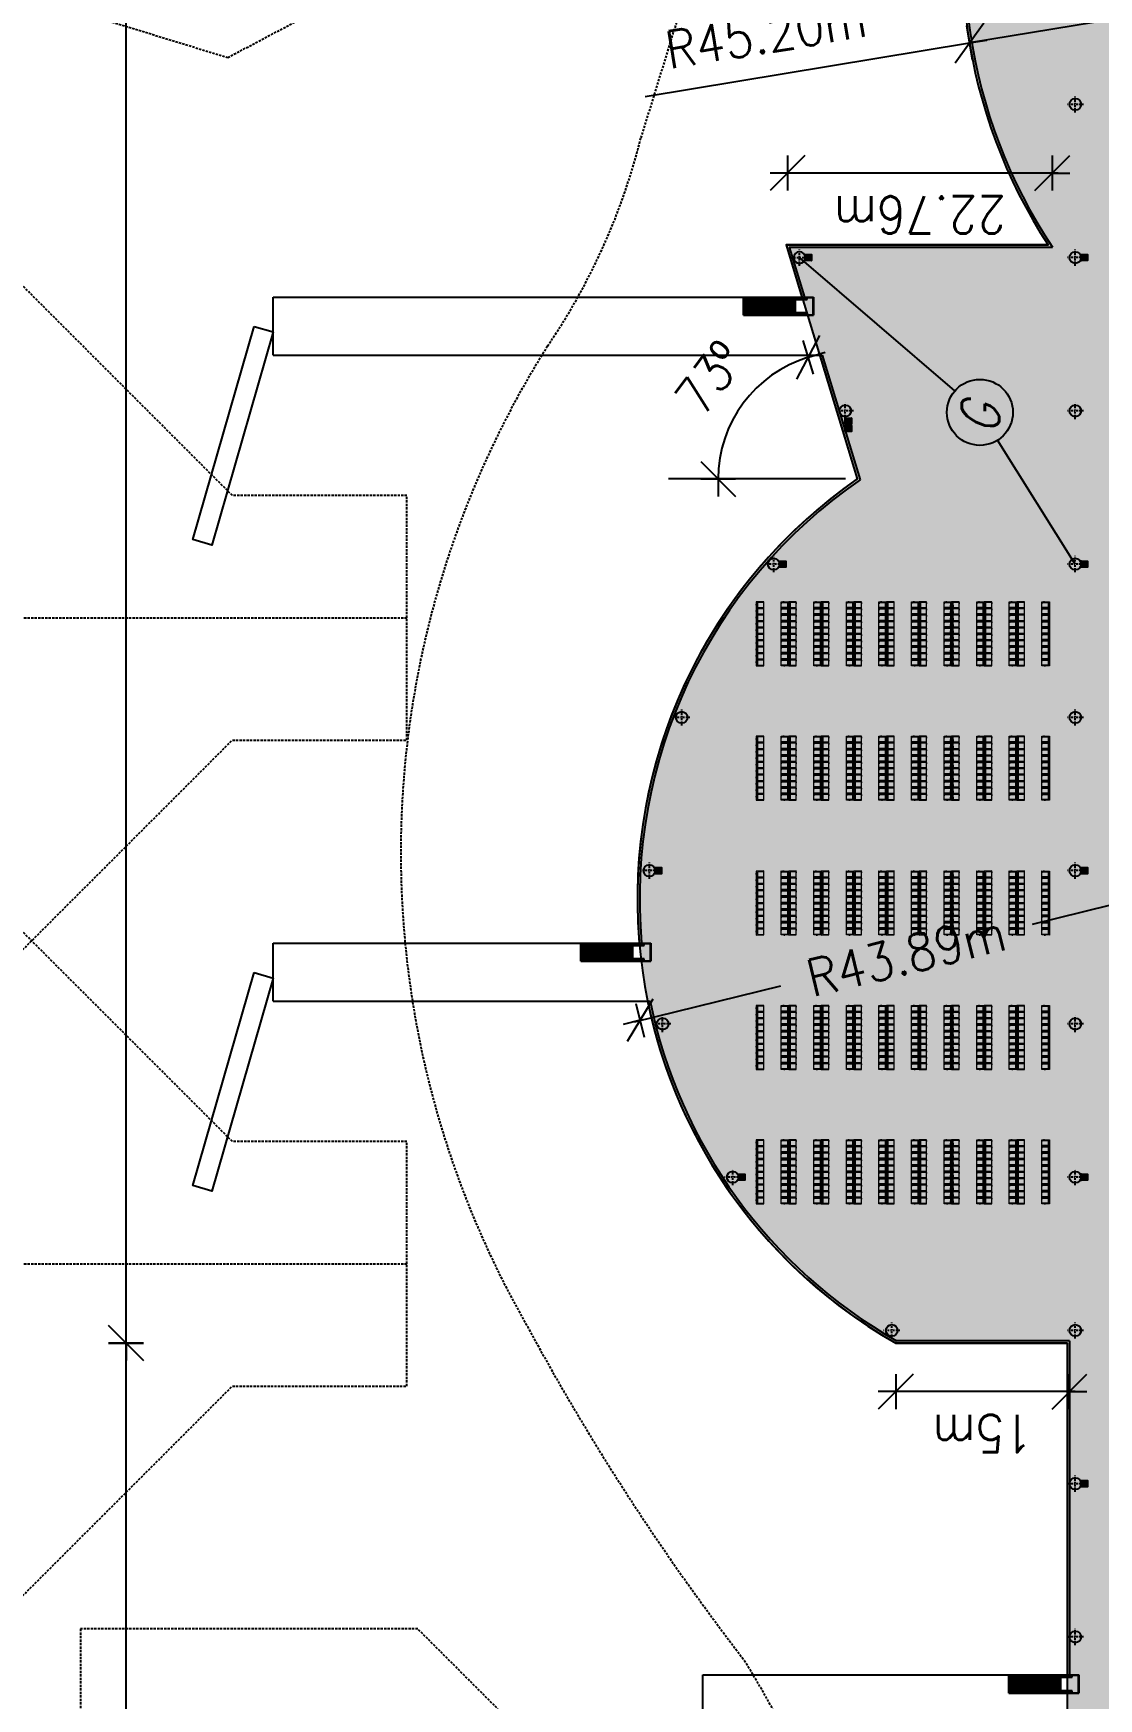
# Model space of a CAD drawing. Header units: millimetres. Extents: x -1 to 12300, y -1929 to 2470.
# Drawn here: x 7111.3 to 7202.9, y -755.2 to -612.1 of the extents above; entities that cross this region are included whole.
import ezdxf

# ---------------------------------------------------------------- set-up
doc = ezdxf.new("R2010")
doc.units = ezdxf.units.MM
for name, pattern in [('DASHDOTBERNUZ', [0.8, 0.4, -0.2, 0, -0.2]), ('DGN Style 1', [0.6, 0, -0.6]), ('HIDDENBERNUZ', [0.3, 0.2, -0.1])]:
    doc.linetypes.add(name, pattern=pattern)
doc.layers.get('0').update_dxf_attribs({"color": 250})
for name, color, linetype in [('01C', 250, 'Continuous'), ('01cotes', 200, 'Continuous'), ('01TXTINCENDIext', 7, 'Continuous'), ('01TXTINCENDIman', 7, 'Continuous'), ('01TXTmaterial', 31, 'Continuous'), ('05CPIL', 250, 'Continuous'), ('0fingers', 250, 'Continuous'), ('0parquing', 250, 'HIDDENBERNUZ'), ('0serveis', 6, 'HIDDENBERNUZ'), ('0Terminal', 250, 'Continuous'), ('espais terminal', 9, 'Continuous')]:
    doc.layers.add(name, color=color, linetype=linetype)
doc.layers.add('TR-AUX-OFICINES', color=9, linetype='Continuous', plot=False)
doc.styles.add('_FERROS', font='romans.shx', dxfattribs={"width": 0.9})
doc.styles.add('_PEGATINES', font='romans.shx', dxfattribs={"width": 0.9, "oblique": 20})
doc.dimstyles.new('_100PS1500', dxfattribs={"dimtxt": 3.2, "dimasz": 3, "dimexe": 0.18, "dimexo": 0.0625, "dimgap": 2, "dimtad": 1, "dimrnd": 0.01, "dimzin": 12, "dimdsep": 46, "dimtxsty": '_FERROS', "dimblk": 'OBLIQUE', "dimcen": 0.09, "dimdle": 0.5, "dimse1": 1, "dimse2": 1, "dimclrt": 7, "dimadec": 0, "dimazin": 0, "dimtfac": 1, "dimtix": 1, "dimtmove": 2, "dimatfit": 3, "dimldrblk": 'OBLIQUE', "dimfxl": 1, "dimtvp": 0.882353, "dimtolj": 1, "dimtzin": 0, "dimarcsym": 0})
pattern_1 = [(360, (37.508332, -17.139966), (2e-18, 0.01), [])]

# ---------------------------------------------------------------- blocks, each defined once
blk = doc.blocks.new('_PIL0')
at = {"color": 3, "linetype": 'DASHDOTBERNUZ', "ltscale": 0.4}
for p, q in [((0.7, 0), (-0.7, 0)), ((0, -0.7), (0, 0.7))]:
    blk.add_line(p, q, dxfattribs=at)
blk.add_circle((0, 0), 0.5)
blk = doc.blocks.new('_Oblique')
for p, q in [((0, -0.5), (0, 0.5)), ((0, 0), (0.5, 0))]:
    blk.add_line(p, q)
at = {"layer": '01C', "color": 7, "linetype": 'ByBlock', "lineweight": -2}
blk.add_line((-0.5, -0.5), (0.5, 0.5), dxfattribs=at)
blk = doc.blocks.new('*D74')
at = {"layer": '01cotes', "color": 0, "lineweight": -2, "transparency": 16777216}
blk.add_line((7119.31, -1162.23), (7119.31, -724.11), dxfattribs=at)
at = {"layer": 'DEFPOINTS', "color": 0, "transparency": 16777216}
for p in [(7119.31, -724.61), (7119.31, -724.61), (7119.31, -1161.73)]:
    blk.add_point(p, dxfattribs=at)
at = {"layer": '01cotes', "color": 0, "lineweight": -2, "transparency": 16777216, "xscale": 3, "yscale": 3, "zscale": 3}
for p, rotation in [((7119.31, -724.61), 90), ((7119.31, -1161.73), 270)]:
    blk.add_blockref('_Oblique', p, dxfattribs=dict(at, rotation=rotation))
at = {"layer": '01cotes', "color": 7, "transparency": 16777216, "insert": (7115.71, -943.17), "char_height": 3.2, "attachment_point": 5, "rotation": 90, "style": '_FERROS'}
blk.add_mtext('\\A1;437.12m', dxfattribs=at)
blk = doc.blocks.new('*D75')
at = {"layer": '01cotes', "color": 0, "lineweight": -2, "transparency": 16777216}
blk.add_line((7119.31, -725.11), (7119.31, -451.27), dxfattribs=at)
at = {"layer": 'DEFPOINTS', "color": 0, "transparency": 16777216}
for p in [(7119.31, -451.77), (7119.31, -451.77), (7119.31, -724.61)]:
    blk.add_point(p, dxfattribs=at)
at = {"layer": '01cotes', "color": 0, "lineweight": -2, "transparency": 16777216, "xscale": 3, "yscale": 3, "zscale": 3}
for p, rotation in [((7119.31, -451.77), 90), ((7119.31, -724.61), 270)]:
    blk.add_blockref('_Oblique', p, dxfattribs=dict(at, rotation=rotation))
at = {"layer": '01cotes', "color": 7, "transparency": 16777216, "insert": (7115.71, -588.19), "char_height": 3.2, "attachment_point": 5, "rotation": 90, "style": '_FERROS'}
blk.add_mtext('\\A1;272.84m', dxfattribs=at)
blk = doc.blocks.new('A$C47A048D5')
at = {"layer": '01C', "linetype": 'Continuous'}
h = blk.add_hatch(dxfattribs=at)
h.set_pattern_fill('USER', color=256, scale=0.01, pattern_type=0)
h.set_pattern_definition(pattern_1)
h.paths.add_polyline_path([(6.02, 1.37), (6.02, 1.44), (0.57, 1.44), (0.57, 1.37)])
h = blk.add_hatch(dxfattribs=at)
h.set_pattern_fill('USER', color=256, scale=0.01, pattern_type=0)
h.set_pattern_definition(pattern_1)
h.paths.add_polyline_path([(6.02, 0.12), (6.02, 0.2), (0.57, 0.2), (0.57, 0.12)])
for p, q in [((6.02, 1.56), (0, 1.56)), ((0, 1.56), (0, 1.53)), ((0, 1.53), (0, 0)), ((6.02, 1.53), (0.03, 1.53)), ((0.03, 0.03), (0.03, 1.53)), ((0.57, 1.37), (0.57, 1.44)), ((0.57, 1.44), (6.02, 1.44)), ((0.88, 1.53), (0.91, 1.53)), ((0.91, 1.53), (0.91, 1.44)), ((1.47, 1.53), (1.47, 1.44)), ((6.02, 0), (0, 0)), ((6.02, 0.03), (0.03, 0.03)), ((6.02, 1.37), (0.57, 1.37)), ((0.57, 0.12), (0.57, 0.2)), ((0.57, 0.2), (6.02, 0.2)), ((0.57, 0.12), (6.02, 0.12)), ((0.88, 1.33), (0.89, 1.33)), ((0.91, 0.23), (0.88, 0.23)), ((0.91, 0.03), (0.88, 0.03)), ((0.89, 1.33), (0.91, 1.33)), ((0.91, 1.37), (0.91, 1.33)), ((0.91, 1.33), (1.58, 1.33)), ((1.58, 0.23), (0.91, 0.23)), ((0.91, 0.23), (0.91, 0.2)), ((0.91, 0.12), (0.91, 0.03)), ((1.47, 1.37), (1.47, 1.33)), ((1.47, 0.2), (1.47, 0.23)), ((1.47, 0.12), (1.47, 0.03)), ((1.58, 1.33), (1.58, 0.23)), ((1.58, 1.33), (6, 1.33)), ((1.58, 1.28), (6.02, 1.28)), ((1.58, 1.23), (6.02, 1.23)), ((1.58, 1.18), (6.02, 1.18)), ((1.58, 1.13), (6.02, 1.13)), ((1.58, 1.08), (6.02, 1.08)), ((1.58, 1.03), (6.02, 1.03)), ((1.58, 0.98), (6.02, 0.98)), ((1.58, 0.93), (6.02, 0.93)), ((1.58, 0.88), (6.02, 0.88)), ((1.58, 0.83), (6.02, 0.83)), ((1.58, 0.78), (6.02, 0.78)), ((1.58, 0.73), (6.02, 0.73)), ((1.58, 0.68), (6.02, 0.68)), ((1.58, 0.63), (6.02, 0.63)), ((1.58, 0.58), (6.02, 0.58)), ((1.58, 0.53), (6.02, 0.53)), ((1.58, 0.48), (6.02, 0.48)), ((1.58, 0.43), (6.02, 0.43)), ((1.58, 0.38), (6.02, 0.38)), ((1.58, 0.33), (6.02, 0.33)), ((1.58, 0.28), (6.02, 0.28)), ((5.76, 0.23), (1.58, 0.23)), ((1.58, 0.23), (6.02, 0.23)), ((6.02, 0.23), (5.76, 0.23)), ((6, 1.33), (6.02, 1.33))]:
    blk.add_line(p, q, dxfattribs=at)
at = {"layer": '01C'}
blk.add_line((6.02, 0), (6.02, 1.56), dxfattribs=at)
at = {"layer": '01C', "linetype": 'Continuous'}
for centre, radius, start, end in [((1.27, 1.39), 0.417, 161.6493, 172.8122), ((0.89, 1.51), 0.0175, 96.5843, 160.5151), ((1.27, 0.18), 0.417, 187.1878, 198.3507), ((1.28, 1.46), 0.428, 192.3446, 195.0345), ((0.88, 1.35), 0.0175, 196.5618, 261.2733), ((0.88, 0.21), 0.0175, 98.7267, 163.4382), ((1.28, 0.11), 0.428, 164.9655, 167.6554), ((0.89, 0.05), 0.0175, 199.4849, 263.4157)]:
    blk.add_arc(centre, radius, start, end, dxfattribs=at)
blk = doc.blocks.new('A$C4F031390')
at = {"layer": '0parquing'}
for points in [[(31.5, -65), (31.5, -36.01), (10.5, -15), (10.5, 0), (-10.5, 0), (-10.5, -15), (-31.5, -36.01), (-31.5, -65), (31.5, -65)], [(0, -65), (0, 0)]]:
    blk.add_lwpolyline(points, dxfattribs=at)
blk = doc.blocks.new('*D195')
at = {"layer": '01cotes', "color": 0, "lineweight": -2, "transparency": 16777216}
blk.add_line((7199.42, -624.09), (7175.66, -624.09), dxfattribs=at)
at = {"layer": 'DEFPOINTS', "color": 0, "transparency": 16777216}
for p in [(7176.16, -624.09), (7176.16, -624.09), (7198.92, -624.09)]:
    blk.add_point(p, dxfattribs=at)
at = {"layer": '01cotes', "color": 0, "lineweight": -2, "transparency": 16777216, "xscale": 3, "yscale": 3, "zscale": 3, "rotation": 180}
blk.add_blockref('_Oblique', (7176.16, -624.09), dxfattribs=at)
at = {"layer": '01cotes', "color": 0, "lineweight": -2, "transparency": 16777216, "xscale": 3, "yscale": 3, "zscale": 3}
blk.add_blockref('_Oblique', (7198.92, -624.09), dxfattribs=at)
at = {"layer": '01cotes', "color": 7, "transparency": 16777216, "insert": (7187.54, -627.69), "char_height": 3.2, "attachment_point": 5, "rotation": 180, "style": '_FERROS'}
blk.add_mtext('\\A1;22.76m', dxfattribs=at)
blk = doc.blocks.new('*D200')
at = {"layer": '01cotes', "color": 0, "lineweight": -2, "transparency": 16777216}
for p in [(7236.39, -605.53), (7163.93, -617.51)]:
    blk.add_line(p, (7191.8, -612.91), dxfattribs=at)
at = {"layer": 'DEFPOINTS', "color": 0, "transparency": 16777216}
for p in [(7236.39, -605.53), (7191.8, -612.91)]:
    blk.add_point(p, dxfattribs=at)
at = {"layer": '01cotes', "color": 0, "lineweight": -2, "transparency": 16777216, "xscale": 3, "yscale": 3, "zscale": 3, "rotation": 9.387368625860645}
blk.add_blockref('_Oblique', (7191.8, -612.91), dxfattribs=at)
at = {"layer": '01cotes', "color": 7, "transparency": 16777216, "insert": (7174.32, -612.15), "char_height": 3.2, "attachment_point": 5, "rotation": 9.3874, "style": '_FERROS'}
blk.add_mtext('\\A1;R45.20m', dxfattribs=at)
blk = doc.blocks.new('*D197')
at = {"layer": '01cotes', "color": 0, "lineweight": -2, "transparency": 16777216}
for p, q in [((7206.6, -686.33), (7197.17, -688.64)), ((7163, -697), (7175.57, -693.93))]:
    blk.add_line(p, q, dxfattribs=at)
at = {"layer": 'DEFPOINTS', "color": 0, "transparency": 16777216}
for p in [(7206.12, -686.45), (7163.49, -696.88)]:
    blk.add_point(p, dxfattribs=at)
at = {"layer": '01cotes', "color": 0, "lineweight": -2, "transparency": 16777216, "xscale": 3, "yscale": 3, "zscale": 3, "rotation": 193.7435746801472}
blk.add_blockref('_Oblique', (7163.49, -696.88), dxfattribs=at)
at = {"layer": '01cotes', "color": 7, "transparency": 16777216, "insert": (7186.37, -691.28), "char_height": 3.2, "attachment_point": 5, "rotation": 13.7436, "style": '_FERROS'}
blk.add_mtext('\\A1;R43.89m', dxfattribs=at)
blk = doc.blocks.new('*D201')
at = {"layer": '01cotes', "color": 0, "lineweight": -2, "transparency": 16777216}
blk.add_arc((7181.13, -650.37), 10.93, 106.9355, 180, dxfattribs=at)
at = {"layer": 'DEFPOINTS', "color": 0, "transparency": 16777216}
for p in [(7175.01, -630.25), (7173.92, -642.16), (7165.94, -650.37), (7181.13, -650.37), (7182.1, -653.55)]:
    blk.add_point(p, dxfattribs=at)
at = {"layer": '01cotes', "color": 0, "lineweight": -2, "transparency": 16777216, "xscale": 3, "yscale": 3, "zscale": 3}
for p, rotation in [((7177.95, -639.92), 16.93550658694705), ((7170.2, -650.37), 269.9999999999987)]:
    blk.add_blockref('_Oblique', p, dxfattribs=dict(at, rotation=rotation))
at = {"layer": '01cotes', "color": 7, "transparency": 16777216, "insert": (7169.46, -641.72), "char_height": 3.2, "attachment_point": 5, "rotation": 53.4678, "style": '_FERROS'}
blk.add_mtext('\\A1;73º', dxfattribs=at)
blk = doc.blocks.new('*D198')
at = {"layer": '01cotes', "color": 0, "lineweight": -2, "transparency": 16777216}
blk.add_line((7200.89, -728.78), (7184.96, -728.78), dxfattribs=at)
at = {"layer": 'DEFPOINTS', "color": 0, "transparency": 16777216}
for p in [(7185.46, -728.78), (7185.46, -728.78), (7200.39, -728.78)]:
    blk.add_point(p, dxfattribs=at)
at = {"layer": '01cotes', "color": 0, "lineweight": -2, "transparency": 16777216, "xscale": 3, "yscale": 3, "zscale": 3, "rotation": 180}
blk.add_blockref('_Oblique', (7185.46, -728.78), dxfattribs=at)
at = {"layer": '01cotes', "color": 0, "lineweight": -2, "transparency": 16777216, "xscale": 3, "yscale": 3, "zscale": 3}
blk.add_blockref('_Oblique', (7200.39, -728.78), dxfattribs=at)
at = {"layer": '01cotes', "color": 7, "transparency": 16777216, "insert": (7192.93, -732.38), "char_height": 3.2, "attachment_point": 5, "rotation": 180, "style": '_FERROS'}
blk.add_mtext('\\A1;15m', dxfattribs=at)
blk = doc.blocks.new('A$C365033A8')
at = {"linetype": 'Continuous', "lineweight": 0, "flags": 128}
blk.add_lwpolyline([(0.77, 0.17), (0.63, 0.7), (0, 0.53), (0.14, 0)], close=True, dxfattribs=at)
at = {"linetype": 'DGN Style 1', "lineweight": 0, "flags": 128}
blk.add_lwpolyline([(0.64, 0.64), (0.75, 0.22), (0.77, 0.17), (0.14, 0), (0, 0.53), (0.63, 0.7)], close=True, dxfattribs=at)
at = {"linetype": 'Continuous', "lineweight": 0, "flags": 128}
blk.add_lwpolyline([(0.64, 0.64), (0.13, 0.5), (0.24, 0.09), (0.75, 0.22)], dxfattribs=at)
blk = doc.blocks.new('CADIRES')
at = {"layer": '01C', "xscale": -1, "rotation": 104.8649578604252}
for p in [(0.51, 2.94), (1.06, 2.94), (1.61, 2.94), (2.16, 2.94), (2.71, 2.94), (3.26, 2.94), (3.81, 2.94), (4.36, 2.94), (4.91, 2.94), (5.46, 2.94)]:
    blk.add_blockref('A$C365033A8', p, dxfattribs=at)
at = {"layer": '01C', "rotation": 75.13504216545468}
for p in [(0.51, -0.14), (1.06, -0.14), (1.61, -0.14), (2.16, -0.14), (2.71, -0.14), (3.26, -0.14), (3.81, -0.14), (4.36, -0.14), (4.91, -0.14), (5.46, -0.14)]:
    blk.add_blockref('A$C365033A8', p, dxfattribs=at)
blk = doc.blocks.new('A$C39DC0D00')
at = {"layer": '01TXTINCENDIext'}
h = blk.add_hatch(color=7, dxfattribs=at)
h.dxf.hatch_style = 1
h.paths.add_polyline_path([(0.53, 0.54), (0, 0.54), (0, 0), (0.53, 0)])
h.paths.add_polyline_path([(0.51, 0.51), (0.51, 0.03, -0.414214), (0.5, 0.02), (0.03, 0.02, -0.414214), (0.02, 0.03), (0.02, 0.51, -0.414214), (0.03, 0.52), (0.5, 0.52, -0.414214)], flags=16)
h.paths.add_polyline_path([(0.35, 0.45), (0.34, 0.44), (0.34, 0.45), (0.33, 0.45), (0.32, 0.45), (0.32, 0.45), (0.31, 0.45), (0.31, 0.45), (0.29, 0.45), (0.27, 0.45), (0.27, 0.45), (0.27, 0.45), (0.27, 0.45), (0.27, 0.44), (0.27, 0.44), (0.28, 0.43), (0.28, 0.42, -0.120407), (0.33, 0.4, -0.22624), (0.33, 0.39), (0.33, 0.05, -0.414214), (0.32, 0.04), (0.21, 0.04, -0.414214), (0.19, 0.05), (0.19, 0.08), (0.17, 0.08), (0.17, 0.08), (0.17, 0.1), (0.17, 0.1), (0.17, 0.11), (0.17, 0.11), (0.17, 0.14), (0.17, 0.14), (0.17, 0.14), (0.17, 0.17), (0.16, 0.19), (0.14, 0.24), (0.13, 0.27), (0.12, 0.29), (0.12, 0.31), (0.11, 0.33), (0.11, 0.35), (0.11, 0.38), (0.12, 0.39), (0.13, 0.4), (0.14, 0.42), (0.15, 0.43), (0.16, 0.44), (0.18, 0.44), (0.2, 0.45), (0.22, 0.46), (0.24, 0.46), (0.25, 0.46), (0.25, 0.46), (0.28, 0.48), (0.31, 0.49), (0.33, 0.5), (0.33, 0.49), (0.32, 0.49), (0.29, 0.47), (0.28, 0.47), (0.29, 0.47), (0.31, 0.46), (0.33, 0.46), (0.35, 0.45), (0.35, 0.45)], flags=0)
h.paths.add_polyline_path([(0.25, 0.44), (0.25, 0.44), (0.25, 0.44), (0.25, 0.44), (0.25, 0.43), (0.24, 0.42, 0.110621), (0.2, 0.4, 0.22624), (0.19, 0.39), (0.19, 0.1), (0.19, 0.1), (0.18, 0.1), (0.18, 0.11), (0.19, 0.11), (0.19, 0.14), (0.18, 0.14), (0.18, 0.15), (0.18, 0.17), (0.17, 0.2), (0.16, 0.23), (0.14, 0.27), (0.13, 0.3), (0.13, 0.33), (0.12, 0.35), (0.13, 0.37), (0.13, 0.39), (0.14, 0.41), (0.16, 0.42), (0.18, 0.43), (0.21, 0.44), (0.22, 0.44)], flags=0)
h = blk.add_hatch(color=10, dxfattribs=at)
h.paths.add_polyline_path([(0.51, 0.51, 0.414214), (0.5, 0.52), (0.03, 0.52, 0.414214), (0.02, 0.51), (0.02, 0.03, 0.414214), (0.03, 0.02), (0.5, 0.02, 0.414214), (0.51, 0.03)])
h.paths.add_polyline_path([(0.12, 0.31), (0.11, 0.33), (0.11, 0.35), (0.11, 0.38), (0.12, 0.39), (0.13, 0.4), (0.14, 0.42), (0.15, 0.43), (0.16, 0.44), (0.18, 0.44), (0.2, 0.45), (0.22, 0.46), (0.24, 0.46), (0.25, 0.46), (0.25, 0.46), (0.28, 0.48), (0.31, 0.49), (0.33, 0.5), (0.33, 0.49), (0.32, 0.49), (0.29, 0.47), (0.28, 0.47), (0.29, 0.47), (0.31, 0.46), (0.33, 0.46), (0.35, 0.45), (0.35, 0.45), (0.35, 0.45), (0.34, 0.44), (0.34, 0.45), (0.33, 0.45), (0.32, 0.45), (0.32, 0.45), (0.31, 0.45), (0.31, 0.45), (0.29, 0.45), (0.27, 0.45), (0.27, 0.45), (0.27, 0.45), (0.27, 0.45), (0.27, 0.44), (0.27, 0.44), (0.28, 0.43), (0.28, 0.42, -0.120407), (0.33, 0.4, -0.22624), (0.33, 0.39), (0.33, 0.05, -0.414214), (0.32, 0.04), (0.21, 0.04, -0.414214), (0.19, 0.05), (0.19, 0.08), (0.17, 0.08), (0.17, 0.08), (0.17, 0.1), (0.17, 0.1), (0.17, 0.11), (0.17, 0.11), (0.17, 0.14), (0.17, 0.14), (0.17, 0.14), (0.17, 0.17), (0.16, 0.19), (0.14, 0.24), (0.13, 0.27), (0.12, 0.29)], flags=16)
h.paths.add_polyline_path([(0.13, 0.33), (0.12, 0.35), (0.13, 0.37), (0.13, 0.39), (0.14, 0.41), (0.16, 0.42), (0.18, 0.43), (0.21, 0.44), (0.22, 0.44), (0.25, 0.44), (0.25, 0.44), (0.25, 0.44), (0.25, 0.44), (0.25, 0.43), (0.24, 0.42, 0.110621), (0.2, 0.4, 0.22624), (0.19, 0.39), (0.19, 0.1), (0.19, 0.1), (0.18, 0.1), (0.18, 0.11), (0.19, 0.11), (0.19, 0.14), (0.18, 0.14), (0.18, 0.15), (0.18, 0.17), (0.17, 0.2), (0.16, 0.23), (0.14, 0.27), (0.13, 0.3)], flags=0)
h.paths.add_polyline_path([(0.19, 0.39, -0.22624), (0.2, 0.4, -0.110621), (0.24, 0.42), (0.25, 0.43), (0.25, 0.44), (0.25, 0.44), (0.25, 0.44), (0.25, 0.44), (0.22, 0.44), (0.21, 0.44), (0.18, 0.43), (0.16, 0.42), (0.14, 0.41), (0.13, 0.39), (0.13, 0.37), (0.12, 0.35), (0.13, 0.33), (0.13, 0.3), (0.14, 0.27), (0.16, 0.23), (0.17, 0.2), (0.18, 0.17), (0.18, 0.15), (0.18, 0.14), (0.19, 0.14), (0.19, 0.11), (0.18, 0.11), (0.18, 0.1), (0.19, 0.1), (0.19, 0.1)], flags=0)
h = blk.add_hatch(color=255, dxfattribs=at)
h.paths.add_polyline_path([(0.33, 0.39, 0.22624), (0.33, 0.4, 0.120407), (0.28, 0.42), (0.28, 0.43), (0.27, 0.44), (0.27, 0.44), (0.27, 0.45), (0.27, 0.45), (0.27, 0.45), (0.27, 0.45), (0.29, 0.45), (0.31, 0.45), (0.31, 0.45), (0.32, 0.45), (0.32, 0.45), (0.33, 0.45), (0.34, 0.45), (0.34, 0.44), (0.35, 0.45), (0.35, 0.45), (0.35, 0.45), (0.33, 0.46), (0.31, 0.46), (0.29, 0.47), (0.28, 0.47), (0.29, 0.47), (0.32, 0.49), (0.33, 0.49), (0.33, 0.5), (0.31, 0.49), (0.28, 0.48), (0.25, 0.46), (0.25, 0.46), (0.24, 0.46), (0.22, 0.46), (0.2, 0.45), (0.18, 0.44), (0.16, 0.44), (0.15, 0.43), (0.14, 0.42), (0.13, 0.4), (0.12, 0.39), (0.11, 0.38), (0.11, 0.35), (0.11, 0.33), (0.12, 0.31), (0.12, 0.29), (0.13, 0.27), (0.14, 0.24), (0.16, 0.19), (0.17, 0.17), (0.17, 0.14), (0.17, 0.14), (0.17, 0.14), (0.17, 0.11), (0.17, 0.11), (0.17, 0.1), (0.17, 0.1), (0.17, 0.08), (0.17, 0.08), (0.19, 0.08), (0.19, 0.05, 0.414214), (0.21, 0.04), (0.32, 0.04, 0.414214), (0.33, 0.05)])
h.paths.add_polyline_path([(0.19, 0.1), (0.19, 0.1), (0.18, 0.1), (0.18, 0.11), (0.19, 0.11), (0.19, 0.14), (0.18, 0.14), (0.18, 0.15), (0.18, 0.17), (0.17, 0.2), (0.16, 0.23), (0.14, 0.27), (0.13, 0.3), (0.13, 0.33), (0.12, 0.35), (0.13, 0.37), (0.13, 0.39), (0.14, 0.41), (0.16, 0.42), (0.18, 0.43), (0.21, 0.44), (0.22, 0.44), (0.25, 0.44), (0.25, 0.44), (0.25, 0.44), (0.25, 0.44), (0.25, 0.43), (0.24, 0.42, 0.110621), (0.2, 0.4, 0.22624), (0.19, 0.39)], flags=16)
blk.add_hatch(color=10, dxfattribs=at).paths.add_polyline_path([(0.19, 0.39, -0.22624), (0.2, 0.4, -0.110621), (0.24, 0.42), (0.25, 0.43), (0.25, 0.44), (0.25, 0.44), (0.25, 0.44), (0.25, 0.44), (0.22, 0.44), (0.21, 0.44), (0.18, 0.43), (0.16, 0.42), (0.14, 0.41), (0.13, 0.39), (0.13, 0.37), (0.12, 0.35), (0.13, 0.33), (0.13, 0.3), (0.14, 0.27), (0.16, 0.23), (0.17, 0.2), (0.18, 0.17), (0.18, 0.15), (0.18, 0.14), (0.19, 0.14), (0.19, 0.11), (0.18, 0.11), (0.18, 0.1), (0.19, 0.1), (0.19, 0.1)])
at = {"layer": '01TXTINCENDIext', "color": 255}
for p, q in [((0.02, 0.03), (0.02, 0.51)), ((0.03, 0.52), (0.5, 0.52)), ((0.5, 0.02), (0.03, 0.02)), ((0.51, 0.51), (0.51, 0.03))]:
    blk.add_line(p, q, dxfattribs=at)
at = {"layer": '01TXTINCENDIext', "color": 7}
blk.add_lwpolyline([(0, 0.54), (0.53, 0.54), (0.53, 0), (0, 0)], close=True, dxfattribs=at)
at = {"layer": '01TXTINCENDIext', "color": 255}
for points in [[(0.28, 0.42), (0.28, 0.43), (0.27, 0.44), (0.27, 0.44), (0.27, 0.45), (0.27, 0.45), (0.27, 0.45), (0.27, 0.45), (0.29, 0.45), (0.31, 0.45), (0.31, 0.45), (0.32, 0.45), (0.32, 0.45), (0.33, 0.45), (0.34, 0.45), (0.34, 0.44), (0.35, 0.45), (0.35, 0.45), (0.35, 0.45), (0.33, 0.46), (0.31, 0.46), (0.29, 0.47), (0.28, 0.47), (0.29, 0.47), (0.32, 0.49), (0.33, 0.49), (0.33, 0.5), (0.31, 0.49), (0.28, 0.48), (0.25, 0.46), (0.25, 0.46), (0.24, 0.46), (0.22, 0.46), (0.2, 0.45), (0.18, 0.44), (0.16, 0.44), (0.15, 0.43), (0.14, 0.42), (0.13, 0.4), (0.12, 0.39), (0.11, 0.38), (0.11, 0.35), (0.11, 0.33), (0.12, 0.31), (0.12, 0.29), (0.13, 0.27), (0.14, 0.24), (0.16, 0.19), (0.17, 0.17), (0.17, 0.14), (0.17, 0.14), (0.17, 0.14), (0.17, 0.11), (0.17, 0.11), (0.17, 0.1), (0.17, 0.1), (0.17, 0.08), (0.17, 0.08), (0.19, 0.08)], [(0.19, 0.1), (0.19, 0.1), (0.18, 0.1), (0.18, 0.11), (0.19, 0.11), (0.19, 0.14), (0.18, 0.14), (0.18, 0.15), (0.18, 0.17), (0.17, 0.2), (0.16, 0.23), (0.14, 0.27), (0.13, 0.3), (0.13, 0.33), (0.12, 0.35), (0.13, 0.37), (0.13, 0.39), (0.14, 0.41), (0.16, 0.42), (0.18, 0.43), (0.21, 0.44), (0.22, 0.44), (0.25, 0.44), (0.25, 0.44), (0.25, 0.44), (0.25, 0.44), (0.25, 0.43), (0.24, 0.42)], [(0.19, 0.39), (0.19, 0.1)]]:
    blk.add_lwpolyline(points, dxfattribs=at)
blk.add_lwpolyline([(0.19, 0.08), (0.19, 0.05, 0.414214), (0.21, 0.04), (0.32, 0.04, 0.414214), (0.33, 0.05), (0.33, 0.39)], format="xyb", dxfattribs=at)
for centre, radius, start, end in [((0.03, 0.51), 0.0144, 90, 180), ((0.03, 0.03), 0.0144, 180, 270), ((0.21, 0.39), 0.0128, 129.008, 180), ((0.26, 0.32), 0.105, 103.7582, 129.008), ((0.26, 0.32), 0.105, 50.992, 78.4551), ((0.32, 0.39), 0.0128, 0, 50.992), ((0.5, 0.51), 0.0144, 0, 90), ((0.5, 0.03), 0.0144, 270, 0)]:
    blk.add_arc(centre, radius, start, end, dxfattribs=at)
blk = doc.blocks.new('MANGERA')
at = {"layer": '01TXTINCENDIext'}
h = blk.add_hatch(color=7, dxfattribs=at)
h.dxf.hatch_style = 1
h.paths.add_polyline_path([(0.53, 0.54), (0, 0.54), (0, 0), (0.53, 0)])
h.paths.add_polyline_path([(0.03, 0.52), (0.5, 0.52, -0.414214), (0.51, 0.51), (0.51, 0.03, -0.414214), (0.5, 0.02), (0.03, 0.02, -0.414214), (0.02, 0.03), (0.02, 0.51, -0.414214)], flags=16)
h.paths.add_polyline_path([(0.1, 0.49), (0.11, 0.49), (0.11, 0.2), (0.1, 0.2)], flags=0)
h.paths.add_polyline_path([(0.15, 0.48), (0.15, 0.18, -1), (0.12, 0.18), (0.12, 0.48, -1)], flags=0)
h.paths.add_polyline_path([(0.19, 0.48), (0.19, 0.2, -1), (0.16, 0.2), (0.16, 0.48, -1)], flags=0)
h.paths.add_polyline_path([(0.22, 0.48), (0.22, 0.2, -1), (0.2, 0.2), (0.2, 0.48, -1)], flags=0)
h.paths.add_polyline_path([(0.26, 0.48), (0.26, 0.2, -1), (0.23, 0.2), (0.23, 0.48, -1)], flags=0)
h.paths.add_polyline_path([(0.3, 0.48), (0.3, 0.2, -1), (0.27, 0.2), (0.27, 0.48, -1)], flags=0)
h.paths.add_polyline_path([(0.31, 0.49), (0.31, 0.49), (0.31, 0.35), (0.37, 0.35, -25.210419), (0.37, 0.35), (0.31, 0.35), (0.31, 0.2), (0.31, 0.2)], flags=0)
h.paths.add_polyline_path([(0.11, 0.16), (0.15, 0.16), (0.15, 0.15), (0.11, 0.15)], flags=0)
h.paths.add_polyline_path([(0.4, 0.38), (0.4, 0.35), (0.37, 0.35, -0.36031)], flags=0)
h.paths.add_polyline_path([(0.12, 0.15), (0.15, 0.15), (0.15, 0.12), (0.12, 0.12)], flags=0)
h.paths.add_polyline_path([(0.37, 0.35), (0.4, 0.35), (0.4, 0.32, -0.36031)], flags=0)
h.paths.add_polyline_path([(0.41, 0.38, -0.36031), (0.44, 0.35), (0.41, 0.35)], flags=0)
h.paths.add_polyline_path([(0.11, 0.12), (0.15, 0.12), (0.15, 0.11), (0.11, 0.11)], flags=0)
h.paths.add_polyline_path([(0.41, 0.35), (0.44, 0.35, -0.36031), (0.41, 0.32)], flags=0)
h.paths.add_polyline_path([(0.12, 0.1), (0.15, 0.1), (0.14, 0.07), (0.12, 0.07)], flags=0)
h.paths.add_polyline_path([(0.13, 0.06), (0.14, 0.06), (0.14, 0.05), (0.13, 0.05)], flags=0)
h = blk.add_hatch(color=10, dxfattribs=at)
h.paths.add_polyline_path([(0.03, 0.52, 0.414214), (0.02, 0.51), (0.02, 0.03, 0.414214), (0.03, 0.02), (0.5, 0.02, 0.414214), (0.51, 0.03), (0.51, 0.51, 0.414214), (0.5, 0.52)])
h.paths.add_polyline_path([(0.37, 0.35), (0.31, 0.35), (0.31, 0.2), (0.31, 0.2), (0.31, 0.49), (0.31, 0.49), (0.31, 0.35), (0.37, 0.35, -25.210419)], flags=16)
h.paths.add_polyline_path([(0.41, 0.38, -0.36031), (0.44, 0.35), (0.41, 0.35)], flags=0)
h.paths.add_polyline_path([(0.4, 0.38), (0.4, 0.35), (0.37, 0.35, -0.36031)], flags=0)
h.paths.add_polyline_path([(0.44, 0.35, -0.36031), (0.41, 0.32), (0.41, 0.35)], flags=0)
h.paths.add_polyline_path([(0.4, 0.35), (0.4, 0.32, -0.36031), (0.37, 0.35)], flags=0)
h.paths.add_polyline_path([(0.3, 0.2, -1), (0.27, 0.2), (0.27, 0.48, -1), (0.3, 0.48)], flags=16)
h.paths.add_polyline_path([(0.26, 0.2, -1), (0.23, 0.2), (0.23, 0.48, -1), (0.26, 0.48)], flags=16)
h.paths.add_polyline_path([(0.22, 0.2, -1), (0.2, 0.2), (0.2, 0.48, -1), (0.22, 0.48)], flags=16)
h.paths.add_polyline_path([(0.19, 0.2, -1), (0.16, 0.2), (0.16, 0.48, -1), (0.19, 0.48)], flags=16)
h.paths.add_polyline_path([(0.15, 0.18, -1), (0.12, 0.18), (0.12, 0.48, -1), (0.15, 0.48)], flags=16)
h.paths.add_polyline_path([(0.11, 0.2), (0.1, 0.2), (0.1, 0.49), (0.11, 0.49)], flags=16)
h.paths.add_polyline_path([(0.15, 0.16), (0.15, 0.15), (0.11, 0.15), (0.11, 0.16)], flags=16)
h.paths.add_polyline_path([(0.15, 0.15), (0.15, 0.12), (0.12, 0.12), (0.12, 0.15)], flags=16)
h.paths.add_polyline_path([(0.15, 0.12), (0.15, 0.11), (0.11, 0.11), (0.11, 0.12)], flags=16)
h.paths.add_polyline_path([(0.15, 0.1), (0.14, 0.07), (0.12, 0.07), (0.12, 0.1)], flags=16)
h.paths.add_polyline_path([(0.14, 0.06), (0.14, 0.05), (0.13, 0.05), (0.13, 0.06)], flags=16)
h = blk.add_hatch(color=7, dxfattribs=at)
h.dxf.hatch_style = 1
h.paths.add_polyline_path([(0.15, 0.48, 1), (0.12, 0.48), (0.12, 0.18, 1), (0.15, 0.18)])
h.paths.add_polyline_path([(0.19, 0.48, 1), (0.16, 0.48), (0.16, 0.2, 1), (0.19, 0.2)])
h.paths.add_polyline_path([(0.22, 0.48, 1), (0.2, 0.48), (0.2, 0.2, 1), (0.22, 0.2)])
h.paths.add_polyline_path([(0.26, 0.48, 1), (0.23, 0.48), (0.23, 0.2, 1), (0.26, 0.2)])
h.paths.add_polyline_path([(0.3, 0.48, 1), (0.27, 0.48), (0.27, 0.2, 1), (0.3, 0.2)])
h.paths.add_polyline_path([(0.11, 0.49), (0.1, 0.49), (0.1, 0.2), (0.11, 0.2)])
h.paths.add_polyline_path([(0.31, 0.49), (0.31, 0.49), (0.31, 0.2), (0.31, 0.2)])
h.paths.add_polyline_path([(0.37, 0.35), (0.31, 0.35), (0.31, 0.35), (0.37, 0.35, 25.210419)])
h.paths.add_polyline_path([(0.37, 0.35), (0.4, 0.35), (0.4, 0.32, -0.36031)], flags=16)
h.paths.add_polyline_path([(0.37, 0.35, -0.36031), (0.4, 0.38), (0.4, 0.35)], flags=16)
h.paths.add_polyline_path([(0.41, 0.35), (0.44, 0.35, -0.36031), (0.41, 0.32)], flags=16)
h.paths.add_polyline_path([(0.41, 0.35), (0.41, 0.38, -0.36031), (0.44, 0.35)], flags=16)
h.paths.add_polyline_path([(0.15, 0.16), (0.11, 0.16), (0.11, 0.15), (0.15, 0.15)])
h.paths.add_polyline_path([(0.15, 0.15), (0.12, 0.15), (0.12, 0.12), (0.15, 0.12)])
h.paths.add_polyline_path([(0.15, 0.12), (0.11, 0.12), (0.11, 0.11), (0.15, 0.11)])
h.paths.add_polyline_path([(0.15, 0.1), (0.12, 0.1), (0.12, 0.07), (0.14, 0.07)])
h.paths.add_polyline_path([(0.14, 0.06), (0.13, 0.06), (0.13, 0.05), (0.14, 0.05)])
at = {"layer": '01TXTINCENDIext', "color": 255}
for p, q in [((0.02, 0.03), (0.02, 0.51)), ((0.03, 0.52), (0.5, 0.52)), ((0.5, 0.02), (0.03, 0.02)), ((0.37, 0.35), (0.31, 0.35)), ((0.37, 0.35), (0.31, 0.35)), ((0.4, 0.35), (0.37, 0.35)), ((0.4, 0.35), (0.37, 0.35)), ((0.4, 0.38), (0.4, 0.35)), ((0.4, 0.35), (0.4, 0.32)), ((0.41, 0.38), (0.41, 0.35)), ((0.41, 0.35), (0.41, 0.32)), ((0.44, 0.35), (0.41, 0.35)), ((0.44, 0.35), (0.41, 0.35)), ((0.51, 0.51), (0.51, 0.03))]:
    blk.add_line(p, q, dxfattribs=at)
at = {"layer": '01TXTINCENDIext', "color": 7}
blk.add_lwpolyline([(0, 0.54), (0.53, 0.54), (0.53, 0), (0, 0)], close=True, dxfattribs=at)
at = {"layer": '01TXTINCENDIext', "color": 255}
for points in [[(0.1, 0.49), (0.11, 0.49), (0.11, 0.2), (0.1, 0.2)], [(0.11, 0.16), (0.15, 0.16), (0.15, 0.15), (0.11, 0.15)], [(0.11, 0.12), (0.15, 0.12), (0.15, 0.11), (0.11, 0.11)], [(0.12, 0.15), (0.15, 0.15), (0.15, 0.12), (0.12, 0.12)], [(0.12, 0.1), (0.15, 0.1), (0.14, 0.07), (0.12, 0.07)], [(0.13, 0.06), (0.14, 0.06), (0.14, 0.05), (0.13, 0.05)], [(0.31, 0.49), (0.31, 0.49), (0.31, 0.2), (0.31, 0.2)]]:
    blk.add_lwpolyline(points, close=True, dxfattribs=at)
for points in [[(0.12, 0.18), (0.12, 0.48)], [(0.15, 0.48), (0.15, 0.18)], [(0.16, 0.2), (0.16, 0.48)], [(0.19, 0.48), (0.19, 0.2)], [(0.2, 0.2), (0.2, 0.48)], [(0.22, 0.48), (0.22, 0.2)], [(0.23, 0.2), (0.23, 0.48)], [(0.26, 0.48), (0.26, 0.2)], [(0.27, 0.2), (0.27, 0.48)], [(0.3, 0.48), (0.3, 0.2)]]:
    blk.add_lwpolyline(points, dxfattribs=at)
for centre, radius, start, end in [((0.03, 0.51), 0.0144, 90, 180), ((0.03, 0.03), 0.0144, 180, 270), ((0.13, 0.48), 0.0139, 0, 180), ((0.13, 0.18), 0.0139, 180, 0), ((0.17, 0.48), 0.0139, 0, 180), ((0.17, 0.2), 0.0139, 180, 0), ((0.21, 0.48), 0.0139, 0, 180), ((0.21, 0.2), 0.0139, 180, 0), ((0.25, 0.48), 0.0139, 0, 180), ((0.25, 0.2), 0.0139, 180, 0), ((0.29, 0.48), 0.0139, 0, 180), ((0.29, 0.2), 0.0139, 180, 0), ((0.41, 0.35), 0.0384, 184.543, 175.457), ((0.41, 0.35), 0.0325, 95.3708, 174.6292), ((0.41, 0.35), 0.0325, 185.3708, 264.6292), ((0.41, 0.35), 0.0325, 5.3708, 84.6292), ((0.41, 0.35), 0.0325, 275.3708, 354.6292), ((0.5, 0.51), 0.0144, 0, 90), ((0.5, 0.03), 0.0144, 270, 0)]:
    blk.add_arc(centre, radius, start, end, dxfattribs=at)
blk = doc.blocks.new('PULSADOR')
at = {"layer": '01TXTINCENDIext'}
h = blk.add_hatch(color=10, dxfattribs=at)
h.paths.add_polyline_path([(0.53, 0.54), (0, 0.54), (0, 0), (0.53, 0)])
h.paths.add_polyline_path([(0.03, 0.52), (0.5, 0.52, -0.414214), (0.51, 0.51), (0.51, 0.03, -0.414214), (0.5, 0.02), (0.03, 0.02, -0.414214), (0.02, 0.03), (0.02, 0.51, -0.414214)], flags=16)
h.paths.add_polyline_path([(0.43, 0.27, -1), (0.09, 0.27, -1)], flags=0)
h.paths.add_polyline_path([(0.34, 0.27, -1), (0.19, 0.27, -1)], flags=0)
h = blk.add_hatch(color=7, dxfattribs=at)
h.dxf.hatch_style = 1
h.paths.add_polyline_path([(0.51, 0.51, 0.414214), (0.5, 0.52), (0.03, 0.52, 0.414214), (0.02, 0.51), (0.02, 0.03, 0.414214), (0.03, 0.02), (0.5, 0.02, 0.414214), (0.51, 0.03)])
h.paths.add_polyline_path([(0.43, 0.27, -1), (0.09, 0.27, -1)], flags=16)
h.paths.add_polyline_path([(0.34, 0.27, -1), (0.19, 0.27, -1)], flags=0)
h = blk.add_hatch(color=7, dxfattribs=at)
h.dxf.hatch_style = 1
h.paths.add_polyline_path([(0.34, 0.27, 1), (0.19, 0.27, 1)])
at = {"layer": '01TXTINCENDIext', "color": 255}
for p, q in [((0.02, 0.03), (0.02, 0.51)), ((0.5, 0.02), (0.03, 0.02)), ((0.51, 0.51), (0.51, 0.03))]:
    blk.add_line(p, q, dxfattribs=at)
at = {"layer": '01TXTINCENDIext', "color": 7}
blk.add_lwpolyline([(0, 0.54), (0.53, 0.54), (0.53, 0), (0, 0)], close=True, dxfattribs=at)
for radius in [0.17, 0.075]:
    blk.add_circle((0.26, 0.27), radius, dxfattribs=at)
at = {"layer": '01TXTINCENDIext', "color": 255}
for centre, start, end in [((0.03, 0.51), 90, 180), ((0.03, 0.03), 180, 270), ((0.5, 0.51), 0, 90), ((0.5, 0.03), 270, 0)]:
    blk.add_arc(centre, 0.0144, start, end, dxfattribs=at)

msp = doc.modelspace()

# ---------------------------------------------------------------- hatches: boundary and pattern name
at = {"layer": 'espais terminal'}
h = msp.add_hatch(color=170, dxfattribs=at)
h.dxf.hatch_style = 1
h.paths.add_polyline_path([(7193.187, -592.245, 0.2228431), (7198.549, -630.253), (7176.03, -630.253), (7182.156, -650.371, 0.5526058), (7185.463, -724.613), (7200.19, -724.613), (7200.19, -1151.831), (7236.39, -1151.831), (7236.39, -451.773)])

# ---------------------------------------------------------------- linework, layer by layer
at = {"layer": '01C'}
for p, q in [((7131.953, -634.745), (7177.607, -634.745)), ((7131.953, -639.745), (7131.953, -634.745)), ((7131.953, -639.745), (7179.13, -639.745)), ((7182.39, -650.453), (7182.39, -650.453)), ((7131.953, -690.245), (7163.618, -690.245)), ((7131.953, -695.245), (7131.953, -690.245)), ((7131.953, -695.245), (7164.347, -695.245)), ((7168.89, -753.11), (7200.39, -753.11)), ((7168.89, -758.11), (7168.89, -753.11))]:
    msp.add_line(p, q, dxfattribs=at)
at = {"layer": '01cotes'}
msp.add_line((7181.132, -650.371), (7165.94, -650.371), dxfattribs=at)
at = {"layer": '01TXTmaterial'}
for p, q in [((7190.542, -642.803), (7177.191, -631.354)), ((7200.89, -657.687), (7194.202, -647.048))]:
    msp.add_line(p, q, dxfattribs=at)
msp.add_circle((7192.693, -644.648), 2.834, dxfattribs=at)
at = {"layer": '0fingers'}
for points in [[(7130.327, -637.276), (7131.953, -637.745), (7126.669, -656.05), (7125.043, -655.58)], [(7130.327, -692.776), (7131.953, -693.245), (7126.669, -711.55), (7125.043, -711.08)]]:
    msp.add_lwpolyline(points, close=True, dxfattribs=at)
at = {"layer": '0serveis'}
msp.add_line((7186.734, -545.767), (7163.544, -621.089), dxfattribs=at)
for centre, radius, start, end in [((7109.697, -607.654), 55.505, 325.66261, 346.1764), ((7224.377, -682.498), 81.457, 147.69343, 209.97161), ((7340.819, -622.048), 212.606, 208.40696, 217.59128), ((7111.765, -790.228), 71.778, 17.04615, 32.42343)]:
    msp.add_arc(centre, radius, start, end, dxfattribs=at)
at = {"layer": '0Terminal'}
for p, q in [((7176.03, -630.253), (7177.398, -634.745)), ((7176.03, -630.253), (7198.549, -630.253)), ((7176.3, -630.453), (7198.921, -630.453)), ((7176.3, -630.453), (7177.607, -634.745)), ((7178.921, -639.745), (7182.156, -650.371)), ((7179.13, -639.745), (7182.39, -650.453)), ((7200.19, -724.613), (7185.463, -724.613)), ((7200.39, -724.413), (7185.516, -724.413)), ((7200.19, -724.613), (7200.19, -753.11)), ((7200.39, -724.413), (7200.39, -753.11))]:
    msp.add_line(p, q, dxfattribs=at)
for centre, radius, start, end in [((7236.39, -605.533), 45.2, 162.90454, 213.15534), ((7236.39, -605.533), 45, 162.90454, 213.62714), ((7207.14, -686.453), 43.887, 124.69982, 184.957), ((7207.14, -686.453), 43.687, 124.50852, 184.97975), ((7207.14, -686.453), 43.887, 191.55665, 240.40099), ((7207.14, -686.453), 43.687, 191.61029, 240.33177)]:
    msp.add_arc(centre, radius, start, end, dxfattribs=at)
at = {"layer": 'TR-AUX-OFICINES'}
msp.add_lwpolyline([(7200.19, -1151.831), (7236.39, -1151.831), (7236.39, -451.773), (7193.187, -592.245, 0.2228431), (7198.549, -630.253), (7176.03, -630.253), (7182.156, -650.371, 0.5526058), (7185.463, -724.613), (7200.19, -724.613), (7200.19, -1151.831)], format="xyb", dxfattribs=at)

# ---------------------------------------------------------------- block references
at = {"layer": '01C'}
for name, p, rotation in [('A$C4F031390', (7171.734, -594.646), 252.9045363778893), ('A$C4F031390', (7143.453, -662.297), 269.9999999999355), ('CADIRES', (7173.465, -660.93), 270), ('CADIRES', (7176.265, -660.93), 270), ('CADIRES', (7179.065, -660.93), 270), ('CADIRES', (7181.865, -660.93), 270), ('CADIRES', (7184.665, -660.93), 270), ('CADIRES', (7187.465, -660.93), 270), ('CADIRES', (7190.265, -660.93), 270), ('CADIRES', (7193.065, -660.93), 270), ('CADIRES', (7195.865, -660.93), 270), ('CADIRES', (7173.465, -672.475), 270), ('CADIRES', (7176.265, -672.475), 270), ('CADIRES', (7179.065, -672.475), 270), ('CADIRES', (7181.865, -672.475), 270), ('CADIRES', (7184.665, -672.475), 270), ('CADIRES', (7187.465, -672.475), 270), ('CADIRES', (7190.265, -672.475), 270), ('CADIRES', (7193.065, -672.475), 270), ('CADIRES', (7195.865, -672.475), 270), ('CADIRES', (7173.465, -684.055), 270), ('CADIRES', (7176.265, -684.055), 270), ('CADIRES', (7179.065, -684.055), 270), ('CADIRES', (7181.865, -684.055), 270), ('CADIRES', (7184.665, -684.055), 270), ('CADIRES', (7187.465, -684.055), 270), ('CADIRES', (7190.265, -684.055), 270), ('CADIRES', (7193.065, -684.055), 270), ('CADIRES', (7195.865, -684.055), 270), ('A$C4F031390', (7143.453, -717.797), 269.9999999999355), ('CADIRES', (7173.465, -695.6), 270), ('CADIRES', (7176.265, -695.6), 270), ('CADIRES', (7179.065, -695.6), 270), ('CADIRES', (7181.865, -695.6), 270), ('CADIRES', (7184.665, -695.6), 270), ('CADIRES', (7187.465, -695.6), 270), ('CADIRES', (7190.265, -695.6), 270), ('CADIRES', (7193.065, -695.6), 270), ('CADIRES', (7195.865, -695.6), 270), ('CADIRES', (7173.465, -707.145), 270), ('CADIRES', (7176.265, -707.145), 270), ('CADIRES', (7179.065, -707.145), 270), ('CADIRES', (7181.865, -707.145), 270), ('CADIRES', (7184.665, -707.145), 270), ('CADIRES', (7187.465, -707.145), 270), ('CADIRES', (7190.265, -707.145), 270), ('CADIRES', (7193.065, -707.145), 270), ('CADIRES', (7195.865, -707.145), 270), ('A$C4F031390', (7180.39, -780.662), 269.9999999999355)]:
    msp.add_blockref(name, p, dxfattribs=dict(at, rotation=rotation))
at = {"layer": '01C', "xscale": -1}
for p in [(7178.403, -636.31), (7164.414, -691.81), (7201.186, -754.675)]:
    msp.add_blockref('A$C47A048D5', p, dxfattribs=at)
at = {"layer": '01TXTINCENDIext', "rotation": 90}
for p in [(7178.227, -631.617), (7201.927, -631.617), (7176.009, -657.951), (7201.927, -657.951), (7165.32, -684.284), (7201.927, -684.284), (7172.483, -710.617), (7201.927, -710.617), (7201.927, -736.951)]:
    msp.add_blockref('A$C39DC0D00', p, dxfattribs=at)
at = {"layer": '01TXTINCENDIman', "rotation": 90}
for name, p in [('PULSADOR', (7181.665, -645.666)), ('MANGERA', (7181.665, -646.294))]:
    msp.add_blockref(name, p, dxfattribs=at)
at = {"layer": '05CPIL'}
for p in [(7200.89, -618.187), (7200.89, -631.354), (7181.124, -644.52), (7200.89, -644.52), (7174.973, -657.687), (7200.89, -657.687), (7167.066, -670.854), (7200.89, -670.854), (7164.284, -684.02), (7200.89, -684.02), (7165.426, -697.187), (7200.89, -697.187), (7171.447, -710.354), (7200.89, -710.354), (7185.119, -723.52), (7200.89, -723.52), (7200.89, -736.687), (7200.89, -749.854)]:
    msp.add_blockref('_PIL0', p, dxfattribs=at)
at = {"layer": '05CPIL', "xscale": -1}
msp.add_blockref('_PIL0', (7177.191, -631.354), dxfattribs=at)

# ---------------------------------------------------------------- texts
at = {"layer": '01TXTmaterial', "style": '_PEGATINES', "oblique": 20, "width": 0.9}
msp.add_text('G', height=3.2, rotation=90, dxfattribs=at).set_placement((7194.338, -646.585))

# ---------------------------------------------------------------- dimensions: what is measured, and where the dimension line sits
at = {"layer": '01cotes'}
for base, p1, p2, angle, picture, middle in [((7119.312, -451.773), (7119.312, -724.613), (7119.312, -451.773), 90, '*D75', (7115.712, -588.193)), ((7176.157, -624.087), (7198.921, -624.087), (7176.157, -624.087), 180, '*D195', (7187.539, -627.687)), ((7119.312, -724.613), (7119.312, -1161.731), (7119.312, -724.613), 90, '*D74', (7115.712, -943.172))]:
    dim = msp.add_linear_dim(base=base, p1=p1, p2=p2, angle=angle, dimstyle='_100PS1500', override={"dimpost": 'm'}, dxfattribs=at)
    dim.commit()
    dim.dimension.update_dxf_attribs({"geometry": picture, "text_midpoint": middle})
dim = msp.add_radius_dim(center=(7236.39, -605.533), mpoint=(7191.796, -612.905), dimstyle='_100PS1500', override={"dimzin": 0, "dimpost": 'm'}, dxfattribs=at)
dim.commit()
dim.dimension.update_dxf_attribs({"geometry": '*D200', "text_midpoint": (7174.318, -612.146)})
dim = msp.add_angular_dim_2l(base=(7173.921, -642.161), line1=((7181.132, -650.371), (7165.94, -650.371)), line2=((7175.006, -630.253), (7182.099, -653.547)), text='73º', dimstyle='_100PS1500', override={"dimzin": 0, "dimpost": 'm'}, dxfattribs=at)
dim.commit()
dim.dimension.update_dxf_attribs({"geometry": '*D201', "text_midpoint": (7169.459, -641.724)})
dim = msp.add_radius_dim(center=(7206.116, -686.453), mpoint=(7163.485, -696.88), dimstyle='_100PS1500', override={"dimzin": 0, "dimpost": 'm'}, dxfattribs=at)
dim.commit()
dim.dimension.update_dxf_attribs({"geometry": '*D197', "text_midpoint": (7186.367, -691.283), "dimtype": 164})
dim = msp.add_linear_dim(base=(7185.463, -728.775), p1=(7200.39, -728.775), p2=(7185.463, -728.775), angle=180, text='15m', dimstyle='_100PS1500', override={"dimpost": 'm'}, dxfattribs=at)
dim.commit()
dim.dimension.update_dxf_attribs({"geometry": '*D198', "text_midpoint": (7192.927, -732.375)})

doc.saveas('drawing.dxf')
